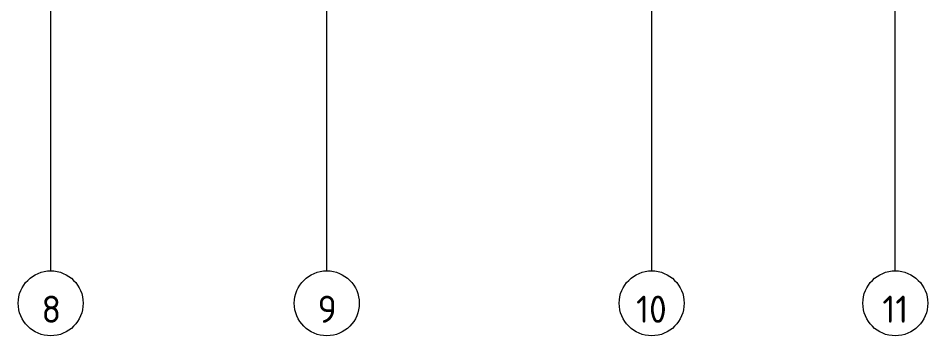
# Model space of a CAD drawing. Header units: millimetres. Extents: x 0 to 1189, y 0 to 841.
# Drawn here: x 684.2 to 796.2, y 243.1 to 282.2 of the extents above; entities that cross this region are included whole.
import ezdxf

# ---------------------------------------------------------------- set-up
doc = ezdxf.new("R2010")
doc.units = ezdxf.units.MM

msp = doc.modelspace()

# ---------------------------------------------------------------- linework, layer by layer
at = {"color": 7, "lineweight": 0}
for points in [[(792.17321, 251.095154), (792.17321, 721.485873)], [(762.173164, 251.095154), (762.173164, 714.821863)], [(722.173103, 251.095154), (722.173103, 498.901533)], [(688.173051, 251.095154), (688.173051, 495.459528)], [(684.173045, 247.095148), (684.193698, 247.504267), (684.254317, 247.901536), (684.35289, 248.284947), (684.487405, 248.652494), (684.655852, 249.00217), (684.85622, 249.331968), (685.086497, 249.639881), (685.344672, 249.923903), (685.628734, 250.182025), (685.936671, 250.412243), (686.266473, 250.612549), (686.616127, 250.780935), (686.983624, 250.915396), (687.366951, 251.013924), (687.764097, 251.074512), (688.173051, 251.095154), (688.582006, 251.074512), (688.979152, 251.013924), (689.362479, 250.915396), (689.729976, 250.780935), (690.07963, 250.612549), (690.409432, 250.412243), (690.717369, 250.182025), (691.001431, 249.923903), (691.259606, 249.639881), (691.489883, 249.331968), (691.69025, 249.00217), (691.858698, 248.652494), (691.993213, 248.284947), (692.091786, 247.901536), (692.152404, 247.504267), (692.173057, 247.095148)], [(718.173097, 247.095148), (718.19375, 247.504267), (718.254369, 247.901536), (718.352941, 248.284947), (718.487457, 248.652494), (718.655904, 249.00217), (718.856272, 249.331968), (719.086549, 249.639881), (719.344724, 249.923903), (719.628786, 250.182025), (719.936723, 250.412243), (720.266524, 250.612549), (720.616179, 250.780935), (720.983675, 250.915396), (721.367002, 251.013924), (721.764149, 251.074512), (722.173103, 251.095154), (722.582058, 251.074512), (722.979204, 251.013924), (723.362531, 250.915396), (723.730028, 250.780935), (724.079682, 250.612549), (724.409484, 250.412243), (724.717421, 250.182025), (725.001483, 249.923903), (725.259658, 249.639881), (725.489935, 249.331968), (725.690302, 249.00217), (725.85875, 248.652494), (725.993265, 248.284947), (726.091838, 247.901536), (726.152456, 247.504267), (726.173109, 247.095148)], [(758.173158, 247.095148), (758.193811, 247.504267), (758.25443, 247.901536), (758.353003, 248.284947), (758.487518, 248.652494), (758.655965, 249.00217), (758.856333, 249.331968), (759.08661, 249.639881), (759.344785, 249.923903), (759.628847, 250.182025), (759.936784, 250.412243), (760.266586, 250.612549), (760.61624, 250.780935), (760.983737, 250.915396), (761.367064, 251.013924), (761.76421, 251.074512), (762.173164, 251.095154), (762.582119, 251.074512), (762.979265, 251.013924), (763.362592, 250.915396), (763.730089, 250.780935), (764.079743, 250.612549), (764.409545, 250.412243), (764.717482, 250.182025), (765.001544, 249.923903), (765.259719, 249.639881), (765.489996, 249.331968), (765.690363, 249.00217), (765.858811, 248.652494), (765.993326, 248.284947), (766.091899, 247.901536), (766.152517, 247.504267), (766.173171, 247.095148)], [(788.173204, 247.095148), (788.193857, 247.504267), (788.254476, 247.901536), (788.353048, 248.284947), (788.487564, 248.652494), (788.656011, 249.00217), (788.856379, 249.331968), (789.086656, 249.639881), (789.344831, 249.923903), (789.628893, 250.182025), (789.93683, 250.412243), (790.266631, 250.612549), (790.616286, 250.780935), (790.983782, 250.915396), (791.367109, 251.013924), (791.764256, 251.074512), (792.17321, 251.095154), (792.582165, 251.074512), (792.979311, 251.013924), (793.362638, 250.915396), (793.730135, 250.780935), (794.079789, 250.612549), (794.409591, 250.412243), (794.717528, 250.182025), (795.00159, 249.923903), (795.259765, 249.639881), (795.490042, 249.331968), (795.690409, 249.00217), (795.858857, 248.652494), (795.993372, 248.284947), (796.091945, 247.901536), (796.152563, 247.504267), (796.173216, 247.095148)], [(692.173057, 247.095148), (692.152404, 246.686194), (692.091786, 246.289047), (691.993213, 245.90572), (691.858698, 245.538224), (691.69025, 245.188569), (691.489883, 244.858768), (691.259606, 244.550831), (691.001431, 244.266769), (690.717369, 244.008594), (690.409432, 243.778317), (690.07963, 243.577949), (689.729976, 243.409502), (689.362479, 243.274986), (688.979152, 243.176414), (688.582006, 243.115795), (688.173051, 243.095142), (687.764097, 243.115795), (687.366951, 243.176414), (686.983624, 243.274986), (686.616127, 243.409502), (686.266473, 243.577949), (685.936671, 243.778317), (685.628734, 244.008594), (685.344672, 244.266769), (685.086497, 244.550831), (684.85622, 244.858768), (684.655852, 245.188569), (684.487405, 245.538224), (684.35289, 245.90572), (684.254317, 246.289047), (684.193698, 246.686194), (684.173045, 247.095148)], [(726.173109, 247.095148), (726.152456, 246.686194), (726.091838, 246.289047), (725.993265, 245.90572), (725.85875, 245.538224), (725.690302, 245.188569), (725.489935, 244.858768), (725.259658, 244.550831), (725.001483, 244.266769), (724.717421, 244.008594), (724.409484, 243.778317), (724.079682, 243.577949), (723.730028, 243.409502), (723.362531, 243.274986), (722.979204, 243.176414), (722.582058, 243.115795), (722.173103, 243.095142), (721.764149, 243.115795), (721.367002, 243.176414), (720.983675, 243.274986), (720.616179, 243.409502), (720.266524, 243.577949), (719.936723, 243.778317), (719.628786, 244.008594), (719.344724, 244.266769), (719.086549, 244.550831), (718.856272, 244.858768), (718.655904, 245.188569), (718.487457, 245.538224), (718.352941, 245.90572), (718.254369, 246.289047), (718.19375, 246.686194), (718.173097, 247.095148)], [(766.173171, 247.095148), (766.152517, 246.686194), (766.091899, 246.289047), (765.993326, 245.90572), (765.858811, 245.538224), (765.690363, 245.188569), (765.489996, 244.858768), (765.259719, 244.550831), (765.001544, 244.266769), (764.717482, 244.008594), (764.409545, 243.778317), (764.079743, 243.577949), (763.730089, 243.409502), (763.362592, 243.274986), (762.979265, 243.176414), (762.582119, 243.115795), (762.173164, 243.095142), (761.76421, 243.115795), (761.367064, 243.176414), (760.983737, 243.274986), (760.61624, 243.409502), (760.266586, 243.577949), (759.936784, 243.778317), (759.628847, 244.008594), (759.344785, 244.266769), (759.08661, 244.550831), (758.856333, 244.858768), (758.655965, 245.188569), (758.487518, 245.538224), (758.353003, 245.90572), (758.25443, 246.289047), (758.193811, 246.686194), (758.173158, 247.095148)], [(796.173216, 247.095148), (796.152563, 246.686194), (796.091945, 246.289047), (795.993372, 245.90572), (795.858857, 245.538224), (795.690409, 245.188569), (795.490042, 244.858768), (795.259765, 244.550831), (795.00159, 244.266769), (794.717528, 244.008594), (794.409591, 243.778317), (794.079789, 243.577949), (793.730135, 243.409502), (793.362638, 243.274986), (792.979311, 243.176414), (792.582165, 243.115795), (792.17321, 243.095142), (791.764256, 243.115795), (791.367109, 243.176414), (790.983782, 243.274986), (790.616286, 243.409502), (790.266631, 243.577949), (789.93683, 243.778317), (789.628893, 244.008594), (789.344831, 244.266769), (789.086656, 244.550831), (788.856379, 244.858768), (788.656011, 245.188569), (788.487564, 245.538224), (788.353048, 245.90572), (788.254476, 246.289047), (788.193857, 246.686194), (788.173204, 247.095148)]]:
    msp.add_lwpolyline(points, dxfattribs=at)

# ---------------------------------------------------------------- texts
at = {"color": 7, "char_height": 3.338939, "attachment_point": 1}
for s, insert in [('{\\fGOSTCommon|b0|i0|c0;8}', (687.050294, 248.03843)), ('{\\fGOSTCommon|b0|i0|c0;9}', (721.051113, 248.03843)), ('{\\fGOSTCommon|b0|i0|c0;10}', (760.255404, 248.03843)), ('{\\fGOSTCommon|b0|i0|c0;11}', (790.573209, 248.03843))]:
    msp.add_mtext(s, dxfattribs=dict(at, insert=insert))

doc.saveas('drawing.dxf')
